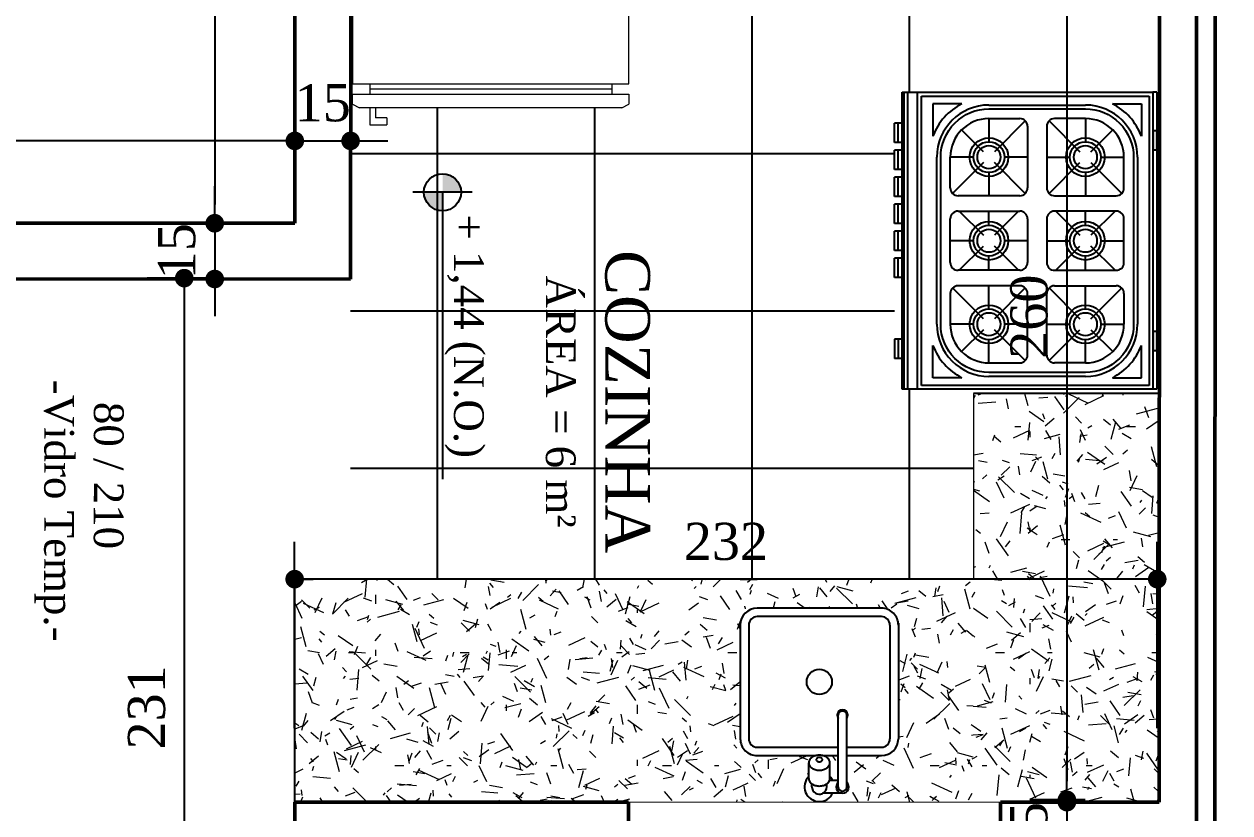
# Model space of a CAD drawing. Header units: centimetres. Extents: x -48696 to 156237, y -5617 to 29024.
# Drawn here: x -19949.7 to -19625.4, y 19329.7 to 19541.9 of the extents above; entities that cross this region are included whole.
import ezdxf

# ---------------------------------------------------------------- set-up
doc = ezdxf.new("R2010")
doc.units = ezdxf.units.CM
for name, color, linetype in [('ACESSORIOS', 2, 'Continuous'), ('COZ', 3, 'Continuous'), ('COZINHA', 2, 'Continuous'), ('Hachuria - Moveis', 1, 'Continuous'), ('PAREDES', 5, 'Continuous'), ('Piso', 55, 'Continuous'), ('PN010', 1, 'Continuous'), ('Portas-Cotas', 2, 'Continuous'), ('Texto', 2, 'Continuous')]:
    doc.layers.add(name, color=color, linetype=linetype)
for name, color, linetype, lineweight in [('Hachura', 1, 'Continuous', 9), ('Nível Fachada', 7, 'Continuous', 70), ('Parede Baixa', 5, 'Continuous', 50), ('Pilares Sub-solo', 7, 'Continuous', 70), ('Portas - Janelas', 2, 'Continuous', 20)]:
    doc.layers.add(name, color=color, linetype=linetype, lineweight=lineweight)
doc.styles.add('Valéria', font='romantic.ttf', dxfattribs={"height": 10})
doc.dimstyles.new('Cota - 50', dxfattribs={"dimtxt": 10, "dimasz": 5, "dimexe": 10, "dimexo": 20, "dimgap": 5, "dimtad": 1, "dimtxsty": 'Valéria', "dimblk": 'DOT', "dimcen": 0, "dimclrd": 12, "dimclre": 12, "dimclrt": 2, "dimazin": 2, "dimtfac": 1, "dimtix": 1, "dimtmove": 0, "dimatfit": 3, "dimldrblk": 'DOT', "dimfxl": 1, "dimarcsym": 0})
pattern_1 = [(180, (-32144.067, 10343.915), (-17.6, -30.4), [1.6, -26.8, 1.2, -11.6, 2.4, -28.4]), (185, (-32126.067, 10329.515), (-15.75017, -31.09103), [3.2, -26.8, 2.4, -11.6, 4.8, -28.4]), (190, (-32136.467, 10327.515), (-10.75682, -38.045905), [2.8, -6.8, 3.6, -21.2, 2, -26.4]), (195, (-32129.267, 10323.915), (-9.00093, -35.95474), [5.6, -6.8, 6, -21.2, 4.4, -26.4]), (200, (-32132.467, 10340.315), (-17.796127, -29.4635), [3.2, -22, 2.8, -16.4, 2, -12.8]), (205, (-32138.067, 10345.915), (-19.944628, -29.161135), [4.4, -22, 5.6, -16.4, 4.8, -12.8]), (210, (-32144.067, 10342.715), (2.929234, -33.87358), [2, -13.2, 1.6, -19.6, 1.2, -26]), (215, (-32126.067, 10357.115), (-2.97648, -39.68401), [4.4, -13.2, 3.2, -19.6, 2.4, -26]), (220, (-32132.867, 10333.915), (-4.511456, -28.84938), [1.6, -17.6, 1.2, -11.2, 3.2, -20.4]), (225, (-32132.867, 10348.315), (8.20244, -39.31514), [3.2, -17.6, 2.4, -11.2, 6, -20.4]), (230, (-32138.867, 10348.315), (10.699715, -31.43113), [0.8, -14.8, 2, -24.4, 2.4, -12.4]), (240, (-32140.067, 10345.515), (13.26307, -29.82769), [2, -16.4, 0.8, -19.2, 1.6, -14.8]), (245, (-32125.667, 10345.515), (9.72655, -41.609064), [4.4, -16.4, 1.6, -19.2, 3.2, -14.8]), (250, (-32135.667, 10350.315), (14.652303, -28.744913), [1.2, -7.6, 2.4, -12.8, 1.6, -17.6]), (255, (-32121.267, 10353.915), (31.01116, -31.08549), [2.4, -7.6, 4.8, -12.8, 3.2, -17.6]), (260, (-32137.667, 10326.715), (27.80871, -21.962593), [2.8, -17.6, 1.2, -20.8, 2.4, -19.6]), (265, (-32141.267, 10355.515), (33.20336, -19.76909), [5.6, -17.6, 2.4, -20.8, 4.8, -19.6]), (270, (-32140.067, 10343.915), (35.2, -14.8), [2.4, -12.4, 1.6, -24.4, 0.8, -24.8]), (275, (-32125.667, 10329.515), (37.611, -26.021), [4.8, -12.4, 1.6, -24.4, 1.6, -24.8]), (280, (-32133.667, 10331.515), (33.06286, -19.352705), [2.8, -15.6, 2.4, -12.8, 2.8, -29.2]), (285, (-32140.867, 10324.315), (34.623746, -16.397444), [5.6, -15.6, 4.8, -12.8, 5.6, -29.2]), (290, (-32130.867, 10354.315), (32.05871, -10.89215), [3.2, -10.4, 1.6, -21.2, 2.4, -23.2]), (295, (-32152.467, 10354.315), (32.886033, -8.056603), [6, -10.4, 3.2, -21.2, 4.8, -23.2]), (300, (-32120.067, 10349.515), (38.21999, -3.79897), [2, -26.8, 2.4, -12.4, 2.8, -16.4]), (305, (-32123.667, 10345.915), (43.41948, -1.33749), [4.4, -26.8, 4.8, -12.4, 5.6, -16.4]), (310, (-32128.867, 10358.315), (37.21437, -9.502144), [1.2, -8.8, 1.6, -17.2, 3.2, -22.4]), (315, (-32132.467, 10354.715), (42.992092, -6.22254), [2.4, -8.8, 3.2, -17.2, 6, -22.4]), (320, (-32116.867, 10326.315), (29.412914, 4.560758), [2.4, -14.4, 2.8, -12.4, 1.6, -16.8]), (325, (-32132.867, 10351.515), (30.968367, 10.055855), [4.8, -14.4, 5.6, -12.4, 3.2, -16.8]), (330, (-32150.067, 10360.715), (27.309996, 16.1023), [1.6, -11.2, 3.2, -24.8, 2.8, -22.8]), (335, (-32146.467, 10338.715), (35.59079, 13.856973), [3.2, -11.2, 6, -24.8, 5.6, -22.8]), (340, (-32123.667, 10338.315), (31.720143, 21.65716), [2.4, -16.8, 2, -15.2, 1.6, -24.4]), (345, (-32120.067, 10352.715), (34.120974, 26.88492), [4.8, -16.8, 4.4, -15.2, 3.2, -24.4]), (350, (-32126.067, 10347.915), (28.75254, 22.549755), [3.6, -13.2, 2.4, -18, 3.2, -17.6]), (355, (-32144.067, 10329.915), (27.30531, 32.1425), [4.4, -13.2, 4.8, -18, 5.2, -17.6])]

# ---------------------------------------------------------------- blocks, each defined once
blk = doc.blocks.new('Pia Bancada Planta 01')
at = {"layer": 'COZ', "color": 2}
for p, q in [((0.435, 0.1875), (0.165, 0.1875)), ((0.125, 0.1475), (0.125, 0.0074)), ((0.145, 0.1475), (0.145, -0.045)), ((0.435, 0.1675), (0.165, 0.1675)), ((0.455, -0.1475), (0.455, 0.1475)), ((0.475, -0.1475), (0.475, 0.1475)), ((0.0509, 0.0175), (0.0579, 0.0175)), ((0.0705, 0.025), (0.1081, 0.025)), ((0.0359, -0.055), (0.0359, -0.0115)), ((0.0509, -0.0175), (0.0579, -0.0175)), ((0.0659, -0.045), (0.0659, -0.0241)), ((0.0705, -0.025), (0.1081, -0.025)), ((0.125, -0.0074), (0.125, -0.045)), ((0.0509, -0.045), (0.2209, -0.045)), ((0.0509, -0.065), (0.2209, -0.065)), ((0.125, -0.065), (0.125, -0.1475)), ((0.145, -0.065), (0.145, -0.1475)), ((0.435, -0.1675), (0.165, -0.1675)), ((0.435, -0.1875), (0.165, -0.1875))]:
    blk.add_line(p, q, dxfattribs=at)
blk.add_lwpolyline([(0.0705, 0.025, 0.133256), (0.0641, 0.0233, 0.106756), (0.058, 0.0177, 0.082828), (0.0543, 0.0099, 0.071352), (0.0528, 0, 0.071352), (0.0543, -0.0099, 0.082828), (0.058, -0.0177, 0.106756), (0.0641, -0.0233, 0.133256), (0.0705, -0.025, 0.133256)], format="xyb", dxfattribs=at)
for points in [[(0.1081, -0.025, 0.133256), (0.1145, -0.0233, 0.106756), (0.1206, -0.0177, 0.082828), (0.1244, -0.0099, 0.071352), (0.1258, 0, 0.071352), (0.1244, 0.0099, 0.082828), (0.1206, 0.0177, 0.106756), (0.1145, 0.0233, 0.133256), (0.1081, 0.025, 0.133256), (0.1017, 0.0233, 0.106756), (0.0956, 0.0177, 0.082828), (0.0919, 0.0099, 0.071352), (0.0904, 0, 0.071352), (0.0919, -0.0099, 0.082828), (0.0956, -0.0177, 0.106756), (0.1017, -0.0233, 0.133256)], [(0.1156, 0.0075, 0.133256), (0.1137, 0.007, 0.106756), (0.1119, 0.0053, 0.082828), (0.1107, 0.003, 0.071352), (0.1103, 0, 0.071352), (0.1107, -0.003, 0.082828), (0.1119, -0.0053, 0.106756), (0.1137, -0.007, 0.133256), (0.1156, -0.0075, 0.133256), (0.1175, -0.007, 0.106756), (0.1194, -0.0053, 0.082828), (0.1205, -0.003, 0.071352), (0.1209, 0, 0.071352), (0.1205, 0.003, 0.082828), (0.1194, 0.0053, 0.106756), (0.1175, 0.007, 0.133256)]]:
    blk.add_lwpolyline(points, format="xyb", close=True, dxfattribs=at)
blk.add_circle((0.3, 0), 0.03, dxfattribs=at)
for centre, radius, start, end in [((0.165, 0.1475), 0.04, 90, 180), ((0.435, 0.1475), 0.04, 0, 90), ((0.165, 0.1475), 0.02, 90, 180), ((0.435, 0.1475), 0.02, 0, 90), ((0.0509, 0), 0.035, 45.5847, 244.6231), ((0.0509, 0), 0.0175, 90, 204.62), ((0.0259, -0.0115), 0.01, 0, 24.62), ((0.0509, 0), 0.0175, 211.0027, 270), ((0.0509, 0), 0.035, 295.3769, 314.4153), ((0.0509, -0.055), 0.015, 41.8103, 318.1897), ((0.0509, -0.055), 0.01, 90.0002, 270.0002), ((0.2209, -0.055), 0.0125, 233.1301, 126.8699), ((0.2209, -0.055), 0.01, 270.0001, 90.0001), ((0.165, -0.1475), 0.04, 180, 270), ((0.165, -0.1475), 0.02, 180, 270), ((0.435, -0.1475), 0.04, 270, 0), ((0.435, -0.1475), 0.02, 270, 360)]:
    blk.add_arc(centre, radius, start, end, dxfattribs=at)
blk = doc.blocks.new('gel')
at = {"layer": 'Hachura'}
for p, q in [((33208.79, 7048.49), (33127.79, 7048.49)), ((33127.79, 7048.49), (33127.79, 6977.99)), ((33132.79, 7050.49), (33203.79, 7050.49)), ((33132.79, 7050.49), (33132.79, 7048.49)), ((33203.79, 7050.49), (33203.79, 7048.49)), ((33208.79, 7039.49), (33208.79, 7048.49)), ((33208.79, 6977.99), (33208.79, 7039.49)), ((33127.79, 6977.99), (33132.79, 6977.99)), ((33132.79, 6977.99), (33203.79, 6977.99)), ((33132.79, 6977.99), (33132.79, 6974.99)), ((33203.79, 6977.99), (33208.79, 6977.99)), ((33203.79, 6977.99), (33203.79, 6974.99)), ((33127.79, 6971.99), (33127.79, 6974.99)), ((33127.79, 6974.99), (33208.79, 6974.99)), ((33132.79, 6976.49), (33203.79, 6976.49)), ((33208.79, 6974.99), (33208.79, 6971.99)), ((33127.79, 6971.99), (33129.79, 6970.99)), ((33206.79, 6970.99), (33129.79, 6970.99)), ((33134.51, 6970.99), (33134.51, 6967.99)), ((33206.79, 6970.99), (33208.79, 6971.99)), ((33132.79, 6965.99), (33137.79, 6965.99)), ((33137.79, 6967.99), (33134.51, 6967.99)), ((33137.79, 6967.99), (33137.79, 6965.99))]:
    blk.add_line(p, q, dxfattribs=at)
blk.add_lwpolyline([(33132.81, 6970.99), (33132.79, 6968.99), (33132.79, 6965.99)], dxfattribs=at)
blk = doc.blocks.new('6-PL')
at = {"layer": 'COZINHA'}
h = blk.add_hatch(color=1, dxfattribs=at)
h.dxf.hatch_style = 1
h.paths.add_polyline_path([(-69, -3), (-69, -4), (-64, -4), (-64, -3)])
h.paths.add_polyline_path([(-17, -3), (-17, -4), (-12, -4), (-12, -3)])
at = {"layer": 'COZINHA', "color": 15}
for p, q in [((-79, -3), (-69, -3)), ((-79, -3), (-79, -4)), ((-64, -3), (-17, -3)), ((-12, -3), (-2, -3)), ((-2, -3), (-2, -4)), ((-76, -7), (-67.64, -7)), ((-76, -14.51), (-76, -7)), ((-5, -7), (-13.36, -7)), ((-5, -14.51), (-5, -7)), ((-76, -53.49), (-76, -61)), ((-5, -53.49), (-5, -61)), ((-76, -61), (-67.64, -61)), ((-5, -61), (-13.36, -61)), ((-2, -67.5), (-79, -67.5)), ((-2, -68.5), (-79, -68.5))]:
    blk.add_line(p, q, dxfattribs=at)
at = {"layer": 'COZINHA', "color": 1}
for p, q in [((-69, -3), (-64, -3)), ((-69, -3), (-69, -4)), ((-64, -3), (-64, -4)), ((-17, -3), (-12, -3)), ((-17, -3), (-17, -4)), ((-12, -3), (-12, -4)), ((-79, -4), (-2, -4)), ((-78, -5), (-3, -5)), ((-78, -64), (-78, -5)), ((-3, -5), (-3, -64)), ((-62.17, -8), (-18.83, -8)), ((-62.17, -17.5), (-62.17, -11.5)), ((-54.17, -11.5), (-62.17, -11.5)), ((-60.75, -20.09), (-52.75, -12.09)), ((-34.83, -11.5), (-46.17, -11.5)), ((-40.5, -17.5), (-40.5, -11.5)), ((-20.25, -20.09), (-28.25, -12.09)), ((-26.83, -11.5), (-18.83, -11.5)), ((-18.83, -17.5), (-18.83, -11.5)), ((-63.58, -20.09), (-69.24, -14.43)), ((-52.17, -29.5), (-52.17, -13.5)), ((-48.17, -13.5), (-48.17, -29.5)), ((-48.17, -13.83), (-41.91, -20.09)), ((-32.83, -13.83), (-39.09, -20.09)), ((-32.83, -29.5), (-32.83, -13.5)), ((-28.83, -29.5), (-28.83, -13.5)), ((-17.42, -20.09), (-11.76, -14.43)), ((-75.67, -46.5), (-75.67, -21.5)), ((-72.17, -21.5), (-72.17, -29.5)), ((-72.17, -21.5), (-66.17, -21.5)), ((-58.17, -21.5), (-52.17, -21.5)), ((-44.5, -21.5), (-48.17, -21.5)), ((-32.83, -21.5), (-36.5, -21.5)), ((-22.83, -21.5), (-28.83, -21.5)), ((-8.83, -21.5), (-14.83, -21.5)), ((-8.83, -21.5), (-8.83, -29.5)), ((-5.33, -21.5), (-5.33, -46.5)), ((-71.58, -30.91), (-63.58, -22.91)), ((-52.75, -30.91), (-60.75, -22.91)), ((-48.17, -29.17), (-41.91, -22.91)), ((-32.83, -29.17), (-39.09, -22.91)), ((-28.25, -30.91), (-20.25, -22.91)), ((-9.42, -30.91), (-17.42, -22.91)), ((-62.17, -31.5), (-62.17, -25.5)), ((-40.5, -31.5), (-40.5, -25.5)), ((-18.83, -31.5), (-18.83, -25.5)), ((-70.17, -31.5), (-54.17, -31.5)), ((-46.17, -31.5), (-34.83, -31.5)), ((-10.83, -31.5), (-26.83, -31.5)), ((-71.58, -37.09), (-63.58, -45.09)), ((-70.17, -36.5), (-54.17, -36.5)), ((-62.17, -36.5), (-62.17, -42.5)), ((-52.75, -37.09), (-60.75, -45.09)), ((-46.17, -36.5), (-34.83, -36.5)), ((-40.5, -36.5), (-40.5, -42.5)), ((-28.25, -37.09), (-20.25, -45.09)), ((-10.83, -36.5), (-26.83, -36.5)), ((-18.83, -36.5), (-18.83, -42.5)), ((-9.42, -37.09), (-17.42, -45.09)), ((-72.17, -46.5), (-72.17, -38.5)), ((-52.17, -38.5), (-52.17, -54.5)), ((-48.17, -54.5), (-48.17, -38.5)), ((-48.17, -38.83), (-41.91, -45.09)), ((-32.83, -38.83), (-39.09, -45.09)), ((-32.83, -38.5), (-32.83, -54.5)), ((-28.83, -38.5), (-28.83, -54.5)), ((-8.83, -46.5), (-8.83, -38.5)), ((-72.17, -46.5), (-66.17, -46.5)), ((-58.17, -46.5), (-52.17, -46.5)), ((-44.5, -46.5), (-48.17, -46.5)), ((-32.83, -46.5), (-36.5, -46.5)), ((-22.83, -46.5), (-28.83, -46.5)), ((-8.83, -46.5), (-14.83, -46.5)), ((-63.58, -47.91), (-69.24, -53.57)), ((-60.75, -47.91), (-52.75, -55.91)), ((-48.17, -54.17), (-41.91, -47.91)), ((-32.83, -54.17), (-39.09, -47.91)), ((-20.25, -47.91), (-28.25, -55.91)), ((-17.42, -47.91), (-11.76, -53.57)), ((-62.17, -50.5), (-62.17, -56.5)), ((-40.5, -50.5), (-40.5, -56.5)), ((-18.83, -50.5), (-18.83, -56.5)), ((-54.17, -56.5), (-62.17, -56.5)), ((-34.83, -56.5), (-46.17, -56.5)), ((-26.83, -56.5), (-18.83, -56.5)), ((-18.83, -60), (-62.17, -60)), ((-3, -64), (-78, -64)), ((-66, -70), (-71, -70)), ((-59, -70), (-64, -70)), ((-52, -70), (-57, -70)), ((-45, -70), (-50, -70)), ((-38, -70), (-43, -70)), ((-31, -70), (-36, -70)), ((-15, -70), (-10, -70))]:
    blk.add_line(p, q, dxfattribs=at)
at = {"layer": 'COZINHA', "color": 2}
for p, q in [((-79, -69), (-79, -4)), ((-2, -4), (-2, -69)), ((-2, -65), (-79, -65)), ((-2, -69), (-79, -69)), ((-71, -69), (-71, -71)), ((-66, -71), (-71, -71)), ((-66, -69), (-66, -71)), ((-64, -69), (-64, -71)), ((-64, -69), (-64, -71)), ((-59, -71), (-64, -71)), ((-59, -69), (-59, -71)), ((-57, -69), (-57, -71)), ((-52, -71), (-57, -71)), ((-52, -69), (-52, -71)), ((-50, -69), (-50, -71)), ((-45, -71), (-50, -71)), ((-45, -69), (-45, -71)), ((-43, -69), (-43, -71)), ((-38, -71), (-43, -71)), ((-38, -69), (-38, -71)), ((-36, -69), (-36, -71)), ((-31, -71), (-36, -71)), ((-31, -69), (-31, -71)), ((-15, -69), (-15, -71)), ((-15, -71), (-10, -71)), ((-10, -69), (-10, -71))]:
    blk.add_line(p, q, dxfattribs=at)
at = {"layer": 'COZINHA', "color": 15}
blk.add_lwpolyline([(-62.17, -59, -0.414214), (-74.67, -46.5), (-74.67, -21.5, -0.414214), (-62.17, -9), (-18.83, -9, -0.414214), (-6.33, -21.5), (-6.33, -46.5, -0.414214), (-18.83, -59)], format="xyb", close=True, dxfattribs=at)
for centre in [(-62.17, -21.5), (-40.5, -21.5), (-18.83, -21.5), (-62.17, -46.5), (-40.5, -46.5), (-18.83, -46.5)]:
    blk.add_circle(centre, 5, dxfattribs=at)
at = {"layer": 'COZINHA', "color": 1}
for centre, radius in [((-62.17, -21.5), 4), ((-62.17, -21.5), 3), ((-40.5, -21.5), 4), ((-40.5, -21.5), 3), ((-18.83, -21.5), 4), ((-18.83, -21.5), 3), ((-62.17, -46.5), 4), ((-62.17, -46.5), 3), ((-40.5, -46.5), 4), ((-40.5, -46.5), 3), ((-18.83, -46.5), 4), ((-18.83, -46.5), 3)]:
    blk.add_circle(centre, radius, dxfattribs=at)
at = {"layer": 'COZINHA', "color": 15}
for centre, start, end in [((-62.17, -21.5), 110.6935, 153.1857), ((-18.83, -21.5), 26.8143, 69.3065), ((-62.17, -46.5), 206.8143, 249.3065), ((-18.83, -46.5), 290.6935, 333.1857)]:
    blk.add_arc(centre, 15.5, start, end, dxfattribs=at)
at = {"layer": 'COZINHA', "color": 1}
for centre, radius, start, end in [((-62.17, -21.5), 13.5, 90, 180), ((-18.83, -21.5), 13.5, 0, 90), ((-62.17, -21.5), 10, 90, 180), ((-54.17, -13.5), 2, 0, 90), ((-46.17, -13.5), 2, 90, 180), ((-34.83, -13.5), 2, 0, 90), ((-26.83, -13.5), 2, 90, 180), ((-18.83, -21.5), 10, 0, 90), ((-70.17, -29.5), 2, 180, 270), ((-54.17, -29.5), 2, 270, 0), ((-46.17, -29.5), 2, 180, 270), ((-34.83, -29.5), 2, 270, 0), ((-26.83, -29.5), 2, 180, 270), ((-10.83, -29.5), 2, 270, 0), ((-70.17, -38.5), 2, 90, 180), ((-54.17, -38.5), 2, 0, 90), ((-46.17, -38.5), 2, 90, 180), ((-34.83, -38.5), 2, 0, 90), ((-26.83, -38.5), 2, 90, 180), ((-10.83, -38.5), 2, 0, 90), ((-62.17, -46.5), 13.5, 180, 270), ((-62.17, -46.5), 10, 180, 270), ((-18.83, -46.5), 13.5, 270, 0), ((-18.83, -46.5), 10, 270, 0), ((-54.17, -54.5), 2, 270, 0), ((-46.17, -54.5), 2, 180, 270), ((-34.83, -54.5), 2, 270, 0), ((-26.83, -54.5), 2, 180, 270)]:
    blk.add_arc(centre, radius, start, end, dxfattribs=at)
blk = doc.blocks.new('Fogão 6 Planta 04')
at = {"layer": 'PAREDES', "xscale": -1}
blk.add_blockref('6-PL', (340.76, 314.37), dxfattribs=at)
blk = doc.blocks.new('_Dot')
at = {"color": 0, "linetype": 'ByBlock', "lineweight": -2}
blk.add_line((-0.5, 0), (-1, 0), dxfattribs=at)
at = {"color": 0, "linetype": 'ByBlock', "const_width": 0.5}
blk.add_lwpolyline([(-0.25, 0, 1), (0.25, 0, 1)], format="xyb", close=True, dxfattribs=at)
blk = doc.blocks.new('*D919')
at = {"color": 12, "lineweight": -2, "transparency": 16777216}
for p, q in [((-18501.39, 19648.51), (-18437.79, 19513.11)), ((-20858.77, 18387.11), (-18446.57, 19520.03)), ((-20922.64, 18511.34), (-20859.05, 18375.93))]:
    blk.add_line(p, q, dxfattribs=at)
at = {"layer": 'Defpoints', "color": 0, "transparency": 16777216}
for p in [(-18509.89, 19666.62), (-18442.04, 19522.16), (-20931.14, 18529.44)]:
    blk.add_point(p, dxfattribs=at)
at = {"color": 12, "lineweight": -2, "transparency": 16777216, "xscale": 5, "yscale": 5, "zscale": 5}
for p, rotation in [((-18442.04, 19522.16), 25.15779224117076), ((-20863.3, 18384.98), 205.1577922411708)]:
    blk.add_blockref('_Dot', p, dxfattribs=dict(at, rotation=rotation))
at = {"color": 2, "transparency": 16777216, "insert": (-19657, 18962.8), "char_height": 10, "attachment_point": 5, "rotation": 25.1578, "style": 'Valéria'}
blk.add_mtext('2675', dxfattribs=at)
blk = doc.blocks.new('*D984')
at = {"color": 12, "lineweight": -2, "transparency": 16777216}
for p, q in [((-20136.92, 19508.48), (-20136.92, 19520.5)), ((-19876.92, 19508.49), (-19876.92, 19520.5)), ((-19881.92, 19510.5), (-20131.92, 19510.5))]:
    blk.add_line(p, q, dxfattribs=at)
at = {"layer": 'Defpoints', "color": 0, "transparency": 16777216}
for p in [(-20136.92, 19510.5), (-20136.92, 19488.48), (-19876.92, 19488.49)]:
    blk.add_point(p, dxfattribs=at)
at = {"color": 12, "lineweight": -2, "transparency": 16777216, "xscale": 5, "yscale": 5, "zscale": 5, "rotation": 180}
blk.add_blockref('_Dot', (-20136.92, 19510.5), dxfattribs=at)
at = {"color": 12, "lineweight": -2, "transparency": 16777216, "xscale": 5, "yscale": 5, "zscale": 5}
blk.add_blockref('_Dot', (-19876.92, 19510.5), dxfattribs=at)
at = {"color": 2, "transparency": 16777216, "insert": (-20006.92, 19520.64), "char_height": 10, "attachment_point": 5, "style": 'Valéria'}
blk.add_mtext('260', dxfattribs=at)
blk = doc.blocks.new('*D985')
at = {"color": 12, "lineweight": -2, "transparency": 16777216}
for p, q in [((-19896.84, 19748.34), (-19908.46, 19748.34)), ((-19898.46, 19743.34), (-19898.46, 19493.34)), ((-19896.84, 19488.34), (-19908.46, 19488.34))]:
    blk.add_line(p, q, dxfattribs=at)
at = {"layer": 'Defpoints', "color": 0, "transparency": 16777216}
for p in [(-19876.84, 19748.34), (-19898.46, 19488.34), (-19876.84, 19488.34)]:
    blk.add_point(p, dxfattribs=at)
at = {"color": 12, "lineweight": -2, "transparency": 16777216, "xscale": 5, "yscale": 5, "zscale": 5}
for p, rotation in [((-19898.46, 19748.34), 90), ((-19898.46, 19488.34), 270)]:
    blk.add_blockref('_Dot', p, dxfattribs=dict(at, rotation=rotation))
at = {"color": 2, "transparency": 16777216, "insert": (-19908.61, 19618.34), "char_height": 10, "attachment_point": 5, "rotation": 90, "style": 'Valéria'}
blk.add_mtext('260', dxfattribs=at)
blk = doc.blocks.new('*D988')
at = {"color": 12, "lineweight": -2, "transparency": 16777216}
for p, q in [((-19664.37, 19593.19), (-19679.27, 19593.19)), ((-19669.27, 19588.19), (-19669.27, 19338.19)), ((-19664.37, 19333.19), (-19679.27, 19333.19))]:
    blk.add_line(p, q, dxfattribs=at)
at = {"layer": 'Defpoints', "color": 0, "transparency": 16777216}
for p in [(-19644.37, 19593.19), (-19669.27, 19333.19), (-19644.37, 19333.19)]:
    blk.add_point(p, dxfattribs=at)
at = {"color": 12, "lineweight": -2, "transparency": 16777216, "xscale": 5, "yscale": 5, "zscale": 5}
for p, rotation in [((-19669.27, 19593.19), 90), ((-19669.27, 19333.19), 270)]:
    blk.add_blockref('_Dot', p, dxfattribs=dict(at, rotation=rotation))
at = {"color": 2, "transparency": 16777216, "insert": (-19679.42, 19463.19), "char_height": 10, "attachment_point": 5, "rotation": 90, "style": 'Valéria'}
blk.add_mtext('260', dxfattribs=at)
blk = doc.blocks.new('*D989')
at = {"color": 12, "lineweight": -2, "transparency": 16777216}
for p, q in [((-19876.97, 19352.5), (-19876.97, 19402.57)), ((-19644.97, 19352.5), (-19644.97, 19402.57)), ((-19649.97, 19392.57), (-19871.97, 19392.57))]:
    blk.add_line(p, q, dxfattribs=at)
at = {"layer": 'Defpoints', "color": 0, "transparency": 16777216}
for p in [(-19876.97, 19392.57), (-19876.97, 19332.5), (-19644.97, 19332.5)]:
    blk.add_point(p, dxfattribs=at)
at = {"color": 12, "lineweight": -2, "transparency": 16777216, "xscale": 5, "yscale": 5, "zscale": 5, "rotation": 180}
blk.add_blockref('_Dot', (-19876.97, 19392.57), dxfattribs=at)
at = {"color": 12, "lineweight": -2, "transparency": 16777216, "xscale": 5, "yscale": 5, "zscale": 5}
blk.add_blockref('_Dot', (-19644.97, 19392.57), dxfattribs=at)
at = {"color": 2, "transparency": 16777216, "insert": (-19760.97, 19402.67), "char_height": 10, "attachment_point": 5, "style": 'Valéria'}
blk.add_mtext('232', dxfattribs=at)
blk = doc.blocks.new('*D990')
at = {"color": 12, "lineweight": -2, "transparency": 16777216}
for p, q in [((-19896.99, 19473.57), (-19916.66, 19473.57)), ((-19906.66, 19468.57), (-19906.66, 19247.57)), ((-19896.99, 19242.57), (-19916.66, 19242.57))]:
    blk.add_line(p, q, dxfattribs=at)
at = {"layer": 'Defpoints', "color": 0, "transparency": 16777216}
for p in [(-19876.99, 19473.57), (-19906.66, 19242.57), (-19876.99, 19242.57)]:
    blk.add_point(p, dxfattribs=at)
at = {"color": 12, "lineweight": -2, "transparency": 16777216, "xscale": 5, "yscale": 5, "zscale": 5}
for p, rotation in [((-19906.66, 19473.57), 90), ((-19906.66, 19242.57), 270)]:
    blk.add_blockref('_Dot', p, dxfattribs=dict(at, rotation=rotation))
at = {"color": 2, "transparency": 16777216, "insert": (-19916.76, 19358.07), "char_height": 10, "attachment_point": 5, "rotation": 90, "style": 'Valéria'}
blk.add_mtext('231', dxfattribs=at)
blk = doc.blocks.new('*D1004')
at = {"color": 12, "lineweight": -2, "transparency": 16777216}
for p, q in [((-19898.46, 19493.33), (-19898.46, 19498.33)), ((-19896.92, 19488.33), (-19908.46, 19488.33)), ((-19898.46, 19488.33), (-19898.46, 19473.33)), ((-19896.92, 19473.33), (-19908.46, 19473.33)), ((-19898.46, 19468.33), (-19898.46, 19463.33))]:
    blk.add_line(p, q, dxfattribs=at)
at = {"layer": 'Defpoints', "color": 0, "transparency": 16777216}
for p in [(-19876.92, 19488.33), (-19898.46, 19473.33), (-19876.92, 19473.33)]:
    blk.add_point(p, dxfattribs=at)
at = {"color": 12, "lineweight": -2, "transparency": 16777216, "xscale": 5, "yscale": 5, "zscale": 5}
for p, rotation in [((-19898.46, 19488.33), 270), ((-19898.46, 19473.33), 90)]:
    blk.add_blockref('_Dot', p, dxfattribs=dict(at, rotation=rotation))
at = {"color": 2, "transparency": 16777216, "insert": (-19908.65, 19480.83), "char_height": 10, "attachment_point": 5, "rotation": 90, "style": 'Valéria'}
blk.add_mtext('15', dxfattribs=at)
blk = doc.blocks.new('*D1005')
at = {"color": 12, "lineweight": -2, "transparency": 16777216}
for p, q in [((-19876.92, 19508.49), (-19876.92, 19520.5)), ((-19861.92, 19508.49), (-19861.92, 19520.5)), ((-19881.92, 19510.5), (-19886.92, 19510.5)), ((-19876.92, 19510.5), (-19861.92, 19510.5)), ((-19856.92, 19510.5), (-19851.92, 19510.5))]:
    blk.add_line(p, q, dxfattribs=at)
at = {"layer": 'Defpoints', "color": 0, "transparency": 16777216}
for p in [(-19861.92, 19510.5), (-19876.92, 19488.49), (-19861.92, 19488.49)]:
    blk.add_point(p, dxfattribs=at)
at = {"color": 12, "lineweight": -2, "transparency": 16777216, "xscale": 5, "yscale": 5, "zscale": 5}
blk.add_blockref('_Dot', (-19876.92, 19510.5), dxfattribs=at)
at = {"color": 12, "lineweight": -2, "transparency": 16777216, "xscale": 5, "yscale": 5, "zscale": 5, "rotation": 180}
blk.add_blockref('_Dot', (-19861.92, 19510.5), dxfattribs=at)
at = {"color": 2, "transparency": 16777216, "insert": (-19869.42, 19520.69), "char_height": 10, "attachment_point": 5, "style": 'Valéria'}
blk.add_mtext('15', dxfattribs=at)
blk = doc.blocks.new('*D1007')
at = {"color": 12, "lineweight": -2, "transparency": 16777216}
for p, q in [((-19669.27, 19337.57), (-19669.27, 19342.57)), ((-19664.44, 19332.57), (-19679.27, 19332.57)), ((-19669.27, 19332.57), (-19669.27, 19317.57)), ((-19664.44, 19317.57), (-19679.27, 19317.57)), ((-19669.27, 19312.57), (-19669.27, 19307.57))]:
    blk.add_line(p, q, dxfattribs=at)
at = {"layer": 'Defpoints', "color": 0, "transparency": 16777216}
for p in [(-19644.44, 19332.57), (-19669.27, 19317.57), (-19644.44, 19317.57)]:
    blk.add_point(p, dxfattribs=at)
at = {"color": 12, "lineweight": -2, "transparency": 16777216, "xscale": 5, "yscale": 5, "zscale": 5}
for p, rotation in [((-19669.27, 19332.57), 270), ((-19669.27, 19317.57), 90)]:
    blk.add_blockref('_Dot', p, dxfattribs=dict(at, rotation=rotation))
at = {"color": 2, "transparency": 16777216, "insert": (-19679.46, 19325.07), "char_height": 10, "attachment_point": 5, "rotation": 90, "style": 'Valéria'}
blk.add_mtext('15', dxfattribs=at)

msp = doc.modelspace()

# ---------------------------------------------------------------- hatches: boundary and pattern name
at = {"layer": 'Hachura', "transparency": 33554687}
h = msp.add_hatch(dxfattribs=at)
h.set_pattern_fill('TEXTURED', color=55, scale=40, angle=180, pattern_type=2)
h.set_pattern_definition(pattern_1)
h.paths.add_polyline_path([(-19644.44142, 19332.58745), (-19644.44142, 19442.57078), (-19694.40944, 19442.57078), (-19694.42397, 19392.57078), (-19694.44142, 19332.58745)])
h = msp.add_hatch(dxfattribs=at)
h.set_pattern_fill('TEXTURED', color=55, scale=40, angle=180, pattern_type=2)
h.set_pattern_definition(pattern_1)
h.paths.add_polyline_path([(-19876.965, 19332.57078), (-19876.965, 19392.57078), (-19757.10357, 19392.57078), (-19757.10357, 19332.57078)])
h.paths.add_polyline_path([(-19730.75357, 19338.39251), (-19730.75357, 19345.09102), (-19733.45495, 19345.09102), (-19733.02024, 19343.17782), (-19733.02024, 19339.4686), (-19732.26966, 19338.39251)], flags=17)
edge = h.paths.add_edge_path()
edge.add_line((-19757.10357, 19392.57078), (-19694.44142, 19392.57078))
edge.add_line((-19694.44142, 19392.57078), (-19694.44142, 19332.58532))
edge.add_line((-19694.44142, 19332.58532), (-19734.53147, 19332.58532))
edge.add_line((-19734.53147, 19332.58532), (-19729.62024, 19334.99251))
edge.add_line((-19729.62024, 19334.99251), (-19727.95809, 19334.99251))
edge.add_line((-19727.95809, 19334.99251), (-19726.59778, 19337.9797))
edge.add_line((-19726.59778, 19337.9797), (-19727.73122, 19337.9797))
edge.add_line((-19727.73122, 19337.9797), (-19727.73122, 19345.09102))
edge.add_line((-19727.73122, 19345.09102), (-19715.11755, 19345.09102))
edge.add_line((-19715.11755, 19345.09102), (-19714.60357, 19349.62436))
edge.add_line((-19714.60357, 19349.62436), (-19714.60357, 19386.10336))
edge.add_line((-19714.60357, 19386.10336), (-19719.13691, 19384.75769))
edge.add_line((-19719.13691, 19384.75769), (-19753.71637, 19384.75769))
edge.add_line((-19753.71637, 19384.75769), (-19755.70593, 19384.75769))
edge.add_line((-19755.70593, 19384.75769), (-19757.10357, 19383.03126))
h = msp.add_hatch(dxfattribs=at)
h.set_pattern_fill('TEXTURED', color=55, scale=40, angle=180, pattern_type=2)
h.set_pattern_definition(pattern_1)
h.paths.add_polyline_path([(-19714.60357, 19332.59921), (-19714.60357, 19345.09102), (-19727.54102, 19345.09102), (-19727.54102, 19332.59921)])
h.paths.add_polyline_path([(-19694.44142, 19392.57078), (-19694.44142, 19332.59921), (-19714.60357, 19332.59921), (-19714.60357, 19392.57078)])
h.paths.add_polyline_path([(-19714.60357, 19392.57078), (-19714.60357, 19384.75769), (-19752.57024, 19384.75769), (-19752.57024, 19392.57078)])
h.paths.add_polyline_path([(-19736.97601, 19345.02029), (-19738.96001, 19344.47592), (-19738.96001, 19339.15919), (-19740.10941, 19338.42422), (-19740.51742, 19335.7515), (-19739.62723, 19334.15508), (-19739.62723, 19332.61381), (-19757.10357, 19332.624), (-19757.10357, 19346.62177), (-19754.51901, 19344.70607)])
edge = h.paths.add_edge_path()
edge.add_line((-19687.16642, 19332.58321), (-19733.27381, 19332.58321))
edge.add_line((-19733.27381, 19332.58321), (-19732.26966, 19334.99251))
edge.add_line((-19732.26966, 19334.99251), (-19727.54102, 19334.99251))
h = msp.add_hatch(dxfattribs=at)
h.set_pattern_fill('TEXTURED', color=55, scale=40, angle=180, pattern_type=2)
h.set_pattern_definition(pattern_1)
h.paths.add_polyline_path([(-19752.57024, 19384.75769), (-19752.57024, 19392.57078), (-19757.10357, 19392.57078), (-19757.10357, 19384.75769)])
at = {"layer": 'Piso'}
h = msp.add_hatch(dxfattribs=at)
h.set_pattern_fill('ANSI37', color=256, scale=13.333333, angle=-45)
h.set_pattern_definition([(360, (-32115.267, 10363.115), (3e-14, 42.33333), []), (90, (-32115.267, 10363.115), (-42.33333, 3e-14), [])])
h.paths.add_polyline_path([(-19645.0835, 19523.59829), (-19644.36564, 19593.18802), (-19791.70148, 19592.3029), (-19791.70148, 19590.46957), (-19787.11814, 19590.46957), (-19787.11814, 19519.4279), (-19855.21291, 19519.4279), (-19855.21291, 19516.6779), (-19852.20148, 19516.6779), (-19852.20148, 19514.01564), (-19856.78481, 19514.84457), (-19856.78481, 19519.4279), (-19861.36814, 19519.4279), (-19861.92407, 19473.32306), (-19861.92407, 19392.57078), (-19694.42397, 19392.57078), (-19694.40911, 19443.67229), (-19713.5915, 19443.67229), (-19713.5915, 19451.97629), (-19715.6675, 19451.97629), (-19715.6675, 19515.29429), (-19713.5915, 19515.29429), (-19713.5915, 19523.59829)])
at = {"layer": 'Portas - Janelas'}
h = msp.add_hatch(color=256, dxfattribs=at)
edge = h.paths.add_edge_path()
edge.add_arc((-19837.20061, 19496.67606), 5, 0, 90)
edge.add_line((-19837.20061, 19501.67606), (-19837.20061, 19496.67606))
edge.add_line((-19837.20061, 19496.67606), (-19832.20061, 19496.67606))
edge = h.paths.add_edge_path()
edge.add_arc((-19837.20061, 19496.67606), 5, 180, 270)
edge.add_line((-19837.20061, 19491.67606), (-19837.20061, 19496.67606))
edge.add_line((-19837.20061, 19496.67606), (-19842.20061, 19496.67606))

# ---------------------------------------------------------------- linework, layer by layer
msp.add_lwpolyline([(-19752.57024, 19392.57078), (-19752.57024, 19392.57078), (-19757.10357, 19392.57078), (-19757.10357, 19392.57078)], close=True)
at = {"layer": 'ACESSORIOS'}
for p, q in [((-19644.44142, 19442.57078), (-19694.40944, 19442.57078)), ((-19876.965, 19332.57078), (-19876.94755, 19392.57078)), ((-19644.42397, 19392.57078), (-19876.94755, 19392.57078))]:
    msp.add_line(p, q, dxfattribs=at)
at = {"layer": 'Hachuria - Moveis'}
msp.add_circle((-19837.20061, 19496.67606), 5, dxfattribs=at)
at = {"layer": 'Parede Baixa'}
for p, q in [((-19634.09207, 20540.31073), (-19634.44763, 19317.57078)), ((-19629.09207, 20540.31073), (-19629.44626, 19322.26807)), ((-19876.87901, 19628.28541), (-19876.91971, 19488.33181)), ((-19861.88918, 19593.31489), (-19861.92407, 19473.32306)), ((-19644.36564, 19593.18802), (-19644.44142, 19332.57078)), ((-20136.91967, 19488.48345), (-19876.91971, 19488.33181)), ((-20151.92403, 19473.4922), (-19861.92407, 19473.32306)), ((-19876.965, 19332.57078), (-19876.99117, 19242.57078)), ((-19787.16641, 19332.61229), (-19787.17079, 19317.57078)), ((-19704.44142, 19332.59328), (-19704.44142, 19332.58823)), ((-19694.44142, 19332.58745), (-19694.44142, 19332.58532)), ((-19687.16642, 19332.58321), (-19687.17078, 19317.57078))]:
    msp.add_line(p, q, dxfattribs=at)
at = {"layer": 'Parede Baixa', "color": 5}
for p, q in [((-19787.16643, 19332.57078), (-19876.965, 19332.57078)), ((-19644.44142, 19332.57078), (-19687.16642, 19332.57078))]:
    msp.add_line(p, q, dxfattribs=at)
at = {"layer": 'PN010'}
for p, q in [((-19829.20061, 19496.67606), (-19845.20061, 19496.67606)), ((-19837.20061, 19496.67606), (-19837.20061, 19419.44631))]:
    msp.add_line(p, q, dxfattribs=at)
at = {"layer": 'Portas - Janelas'}
for p, q in [((-19694.40944, 19442.57078), (-19694.42397, 19392.57078)), ((-19787.1664, 19332.64153), (-19687.16642, 19332.58321))]:
    msp.add_line(p, q, dxfattribs=at)

# ---------------------------------------------------------------- block references
at = {"layer": 'Nível Fachada', "xscale": 113.3333333333333, "yscale": 113.3333333333333, "zscale": 113.3333333333333, "rotation": 89.99999999999999}
msp.add_blockref('Pia Bancada Planta 01', (-19735.85357, 19330.92436), dxfattribs=at)
at = {"layer": 'Parede Baixa', "xscale": -1.038, "yscale": 1.038, "zscale": 1.038, "rotation": 270}
msp.add_blockref('Fogão 6 Planta 04', (-19968.29066, 19087.88471), dxfattribs=at)
at = {"layer": 'Pilares Sub-solo', "xscale": 0.9166666666666667, "yscale": 0.9166666666666667, "zscale": 0.9166666666666667}
msp.add_blockref('gel', (-50228.50939, 13129.35237), dxfattribs=at)

# ---------------------------------------------------------------- texts
at = {"layer": 'Portas-Cotas', "style": 'Valéria'}
for s, insert, char_height, attachment_point, rotation in [('COZINHA\\P{\\H0.6667x;ÁREA = 6 m²}', (-19781.39424, 19440.33966), 12, 2, 270), ('\\pxi-2.3669;80 / 210\\P\\pi0;-Vidro Temp.-', (-19934.95416, 19411.0004), 8, 5, 269.9331641)]:
    msp.add_mtext(s, dxfattribs=dict(at, insert=insert, char_height=char_height, attachment_point=attachment_point, rotation=rotation))
at = {"layer": 'Texto', "insert": (-19826.0941, 19490.71258), "char_height": 8, "attachment_point": 1, "rotation": 270, "style": 'Valéria'}
msp.add_mtext('+ 1,44 (N.O.)', dxfattribs=at)

# ---------------------------------------------------------------- dimensions: what is measured, and where the dimension line sits
for base, p1, p2, picture, middle in [((-19898.46074, 19488.34235), (-19876.8441, 19748.34235), (-19876.8441, 19488.34235), '*D985', (-19908.60866, 19618.34235)), ((-19669.26883, 19333.18802), (-19644.36564, 19593.18802), (-19644.36564, 19333.18802), '*D988', (-19679.41676, 19463.18802)), ((-19898.46074, 19473.33181), (-19876.91971, 19488.33181), (-19876.91971, 19473.33181), '*D1004', (-19908.65304, 19480.83181)), ((-19906.65548, 19242.57078), (-19876.99117, 19473.57078), (-19876.99117, 19242.57078), '*D990', (-19916.75903, 19358.07078)), ((-19669.26883, 19317.57078), (-19644.44142, 19332.57078), (-19644.44142, 19317.57078), '*D1007', (-19679.46114, 19325.07078))]:
    dim = msp.add_linear_dim(base=base, p1=p1, p2=p2, angle=270, dimstyle='Cota - 50')
    dim.commit()
    dim.dimension.update_dxf_attribs({"geometry": picture, "text_midpoint": middle})
dim = msp.add_aligned_dim(p1=(-20931.144, 18529.44082), p2=(-18509.8918, 19666.61777), distance=-159.59861, dimstyle='Cota - 50')
dim.commit()
dim.dimension.update_dxf_attribs({"geometry": '*D919', "text_midpoint": (-19657.0034, 18962.7956)})
for base, p1, p2, picture, middle in [((-20136.91967, 19510.49648), (-19876.91966, 19488.48637), (-20136.91967, 19488.48345), '*D984', (-20006.91967, 19520.64441)), ((-19861.91966, 19510.49648), (-19876.91966, 19488.48637), (-19861.91966, 19488.48637), '*D1005', (-19869.41966, 19520.68878)), ((-19876.96502, 19392.57078), (-19644.96501, 19332.50332), (-19876.96502, 19332.50332), '*D989', (-19760.96502, 19402.67434))]:
    dim = msp.add_linear_dim(base=base, p1=p1, p2=p2, dimstyle='Cota - 50')
    dim.commit()
    dim.dimension.update_dxf_attribs({"geometry": picture, "text_midpoint": middle})

doc.saveas('drawing.dxf')
